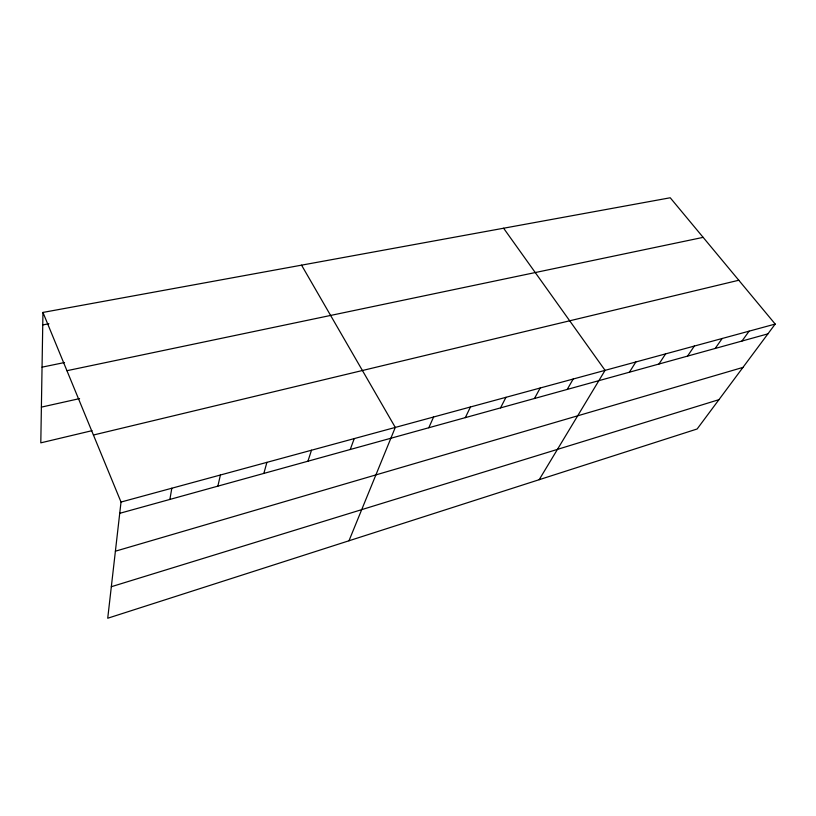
<?xml version="1.0" encoding="UTF-8"?>
<svg xmlns="http://www.w3.org/2000/svg" width="816" height="816" viewBox="0 0 816 816"><rect width="100%" height="100%" fill="white"/><g stroke="black" fill="none" stroke-linecap="round" stroke-linejoin="round"><path stroke-width="1.22" d="M42.952 312.426L121.023 502.044L107.722 618.232L697.139 428.981L775.2 324.064L670.232 197.768L42.952 312.426L40.8 442.853L92.014 430.675M169.881 499.433L171.819 488.223M217.872 486.142L220.402 475.004M263.854 473.413L266.914 462.346M307.928 461.213L311.498 450.218M350.237 449.504L354.246 438.59M348.983 540.773L395.291 427.421L301.563 265.159M428.798 427.747L433.592 416.996M465.324 417.639L470.455 406.97M500.524 407.898L505.961 397.31M534.47 398.494L540.192 387.998M567.222 389.426L573.209 379.012M539.172 479.706L605.074 370.342L503.605 228.225M629.411 372.208L635.858 361.967M658.951 364.038L665.601 353.879M687.531 356.123L694.355 346.055M715.183 348.463L722.18 338.487M741.958 341.057L749.119 331.153M111.323 586.714L718.957 399.667M115.393 551.198L742.958 367.404M119.728 513.315L767.897 333.866M121.023 502.044L775.2 324.064M93.422 435.02L738.786 280.245M41.392 407.123L79.591 398.606M66.953 370.699L703.137 237.364M42.055 367.159L64.525 362.528M42.748 324.931L48.919 323.768"/></g></svg>
